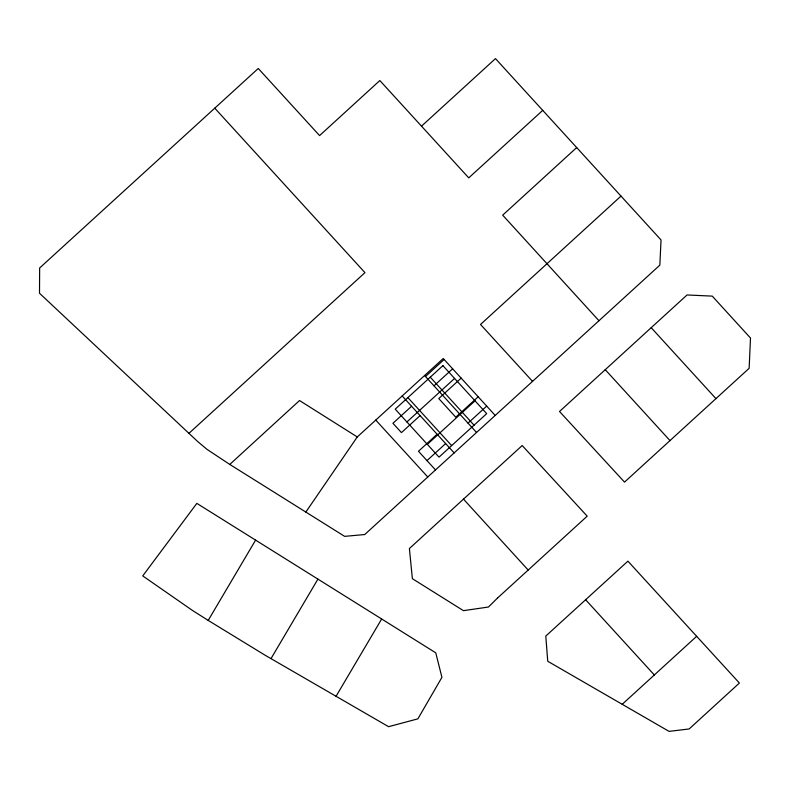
<?xml version="1.0" encoding="UTF-8"?>
<svg xmlns="http://www.w3.org/2000/svg" width="790" height="790" viewBox="0 0 790 790"><rect width="100%" height="100%" fill="white"/><g stroke="black" fill="none" stroke-linecap="round" stroke-linejoin="round"><path stroke-width="1.19" d="M208.205 620.407L192.701 610.611L142.743 575.91L196.848 503.368L435.764 652.836L441.926 677.336L417.88 718.851L388.581 726.682L265.084 655.206L208.205 620.407L255.585 540.143M270.99 658.643L317.916 579.139M336.056 696.276L381.669 618.995M305.849 512.058L357.268 436.949L443.239 358.502L495.212 415.431L659.828 265.163L661.042 239.953L495.468 58.618L421.514 126.153M542.75 110.343L468.747 177.878L379.842 80.541L319.585 135.594L258.261 68.473L39.648 267.988L39.5 293.248L197.806 441.65L207.099 449.431L229.781 464.431L299.529 400.53L357.268 436.949M188.859 433.414L364.95 272.639L214.771 108.171M576.69 147.572L502.687 215.156L598.968 320.72M620.989 196.108L480.518 324.463L532.539 381.382M425.474 376.504L444.128 359.48M411.59 406.257L392.936 423.282L401.448 432.614L420.102 415.589M433.987 385.826L452.64 368.812M406.899 421.959L454.596 378.44M461.153 378.134L438.766 398.565L455.791 417.219L478.177 396.797M437.127 434.243L418.473 451.268L435.497 469.922M427.331 444.345L475.017 400.826M426.985 460.59L445.639 443.575M468.026 423.144L486.68 406.119M495.192 415.451L364.743 534.534L344.637 536.361L229.781 464.431M651.197 327.692L687.053 294.966L712.264 296.122L750.5 338.051L749.137 368.308L624.525 482.107L559.518 411.491L651.197 327.692L715.947 398.614M585.627 599.748L627.912 561.157L739.391 683.044L689.176 728.953L669.071 731.382L547.746 661.269L545.781 636.069L585.627 599.748L654.327 674.956M622.204 704.305L696.652 636.315M375.754 420.082L427.785 477.002M605.229 369.671L669.989 440.583M430.264 377.185L474.049 425.178M424.586 375.526L476.548 432.476M407.877 397.607L451.663 445.6M402.189 395.958L454.161 452.917M463.493 499.132L528.194 570.044M497.542 598.03L488.447 607.026L463.444 610.66L412.38 578.685L409.398 548.527L522.19 445.54L587.197 516.156L497.542 598.03M442.913 365.642L395.227 409.151L439.013 457.143L486.699 413.634L442.913 365.642"/></g></svg>
